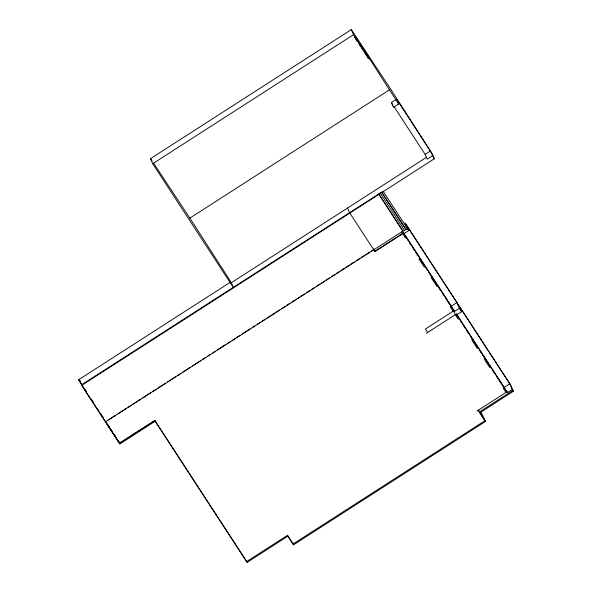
<?xml version="1.0" encoding="UTF-8"?>
<svg xmlns="http://www.w3.org/2000/svg" width="592" height="592" viewBox="0 0 592 592"><rect width="100%" height="100%" fill="white"/><g stroke="black" fill="none" stroke-linecap="round" stroke-linejoin="round"><path stroke-width="0.89" d="M153.572 163.2L189.869 218.108L231.368 282.71L233.537 287.808L152.721 163.718L150.546 158.619L351.315 29.6L390.631 89.089L432.13 153.683L434.306 158.782L81.703 385.377L119.85 443.941L155.156 421.252L154.786 420.379L119.473 443.068L105.598 421.77L402.937 231.117L379.161 194.613M152.721 163.718L353.491 34.699L351.315 29.6M355.015 37.437L355.54 37.096L357.494 40.093L358.005 41.292L357.479 41.632L355.015 37.437L357.479 41.632M355.518 38.628L356.051 38.288L355.54 37.096M356.969 40.434L357.494 40.093M365.545 53.213L365.234 53.421L359.847 45.147L359.226 42.757L398.653 104.051L393.443 107.396L391.393 102.594L396.603 99.241L430.347 151.049L434.306 158.782M365.234 53.421L364.613 51.03M365.775 53.968L366.307 53.628L368.261 56.625L368.772 57.824L368.239 58.157L365.775 53.968L368.239 58.157M366.285 55.16L366.818 54.819L366.307 53.628M189.869 218.108L389.854 89.584M432.397 155.851L427.187 159.204L425.137 154.394L430.347 151.049M83.146 386.68L78.632 379.746L230.643 282.058M231.368 282.71L426.699 157.176M404.565 230.414L402.989 231.25L378.725 193.991L380.234 193.014L404.565 230.414L406.008 229.481L381.736 192.222L380.234 193.014M407.503 228.69L406.06 229.622L381.796 192.356L383.239 191.431L408.709 230.584L403.922 233.662L454.56 311.407L459.348 308.328L456.906 302.601L406.267 224.864L408.709 230.584M108.706 419.772L115.699 415.281M118.03 413.778L125.8 408.791M128.131 407.289L131.239 405.291M132.793 404.292L140.556 399.304M142.887 397.802L150.657 392.814M152.988 391.312L156.096 389.314M157.65 388.322L165.42 383.327M167.751 381.833L175.513 376.838M177.844 375.343L180.952 373.345M182.506 372.346L190.276 367.351M192.607 365.856L200.377 360.861M202.708 359.366L205.809 357.368M207.363 356.369L210.471 354.371M212.802 352.876L215.133 351.374M217.464 349.879L225.234 344.884M227.565 343.39L230.673 341.392M232.227 340.393L235.335 338.395M236.889 337.396L239.989 335.405M242.32 333.903L250.09 328.915M252.421 327.413L254.752 325.918M257.083 324.416L260.191 322.418M261.745 321.426L264.853 319.428M267.184 317.926L270.292 315.928M271.839 314.937L274.947 312.939M276.501 311.94L279.609 309.942M281.94 308.447L285.048 306.449M286.602 305.45L289.71 303.452M292.041 301.957L295.149 299.959M296.703 298.96L299.811 296.962M301.365 295.963L304.466 293.965M306.797 292.47L309.905 290.472M311.459 289.473L314.567 287.475M316.898 285.98L320.006 283.982M321.56 282.983L324.668 280.985M326.222 279.986L329.33 277.988M331.661 276.494L334.769 274.496M336.323 273.497L339.423 271.499M340.977 270.5L344.862 268.006M346.416 267.007L349.524 265.009M351.078 264.01L354.186 262.019M356.517 260.517L359.625 258.519M361.179 257.52L364.287 255.529M365.841 254.53L369.726 252.029M371.273 251.03L372.827 250.031M454.56 311.407L403.552 232.789L374.751 251.297L349.48 212.609L347.541 208.051M403.692 233.122L374.899 251.63L373.715 248.869M154.926 420.712L119.621 443.408L81.474 384.844L378.725 193.991M451.008 306.397L456.906 302.601M454.182 310.534L425.389 329.034L427.631 332.482M426.329 333.318L456.432 313.975L507.433 392.592L512.221 389.521L509.786 383.794L459.148 306.049L461.59 311.777L456.802 314.855L507.433 392.592M509.786 383.794L503.888 387.582L502.379 385.274M476.967 411.063L507.063 391.719M287.52 535.309L287.89 536.182L247.086 562.4L246.716 561.527L287.52 535.309L293.151 543.959L485.048 420.638L478.269 410.226M479.409 411.988L512.998 390.402M287.89 536.182L293.521 544.832L485.418 421.511L479.786 412.861L513.368 391.275L510.822 385.303L405.017 222.858L407.562 228.823M150.546 158.619L152.055 160.906M78.632 379.746L82.147 385.074M84.663 388.885L85.67 390.409M356.051 38.288L358.005 41.292M366.818 54.819L368.772 57.824M353.491 34.699L364.302 51.238M391.393 102.594L392.903 104.91M393.917 106.456L425.137 154.394M459.348 308.328L461.59 311.777M512.221 389.521L513.368 391.275M405.883 237.118L407.888 240.197M409.398 242.505L411.403 245.584M412.402 247.123L414.407 250.201M415.91 252.51L417.915 255.589M419.425 257.897L424.434 265.601M425.937 267.91L427.446 270.218M428.948 272.527L433.958 280.223M435.964 283.302L440.478 290.228M442.483 293.306L443.985 295.615M445.487 297.924L446.997 300.233M447.996 301.772L450.505 305.627M456.758 315.225L458.763 318.311M460.273 320.62L461.775 322.929M463.277 325.237L465.282 328.316M466.785 330.625L468.294 332.933M470.3 336.012L474.806 342.938M476.812 346.017L478.314 348.325M479.823 350.634L481.326 352.943M482.325 354.482L484.833 358.338M486.839 361.416L487.845 362.955M488.844 364.494L491.353 368.342M492.352 369.882L494.357 372.96M496.362 376.038L497.872 378.347M498.871 379.886L501.38 383.734M405.335 237.947L401.753 231.886M418.929 258.815L424.412 267.236M431.124 277.544L436.763 286.195M450.231 306.878L453.072 311.244M458.215 319.14L455.322 314.692L453.531 310.504M471.809 340.008L477.293 348.429M484.004 358.73L489.636 367.388M503.111 388.063L505.953 392.437M154.786 420.379L246.716 561.527M155.156 421.252L247.086 562.4M80.164 380.952L79.158 379.405L81.703 385.377M84.656 388.996L86.661 392.074M91.175 399.015L93.188 402.094M97.702 409.028L98.709 410.567M101.217 414.422L103.223 417.508M107.737 424.442L109.749 427.52M111.252 429.836L112.258 431.376M114.263 434.454L115.27 436.001M480.83 411.514L485.418 421.511M396.603 99.241L398.653 104.051M361.608 47.101L362.541 49.284M358.915 42.964L359.847 45.147M456.432 313.975L456.802 314.855M403.552 232.789L403.922 233.662M478.684 410.286L479.786 412.861M292.426 542.257L293.521 544.832M118.385 440.522L119.85 443.941"/></g></svg>
